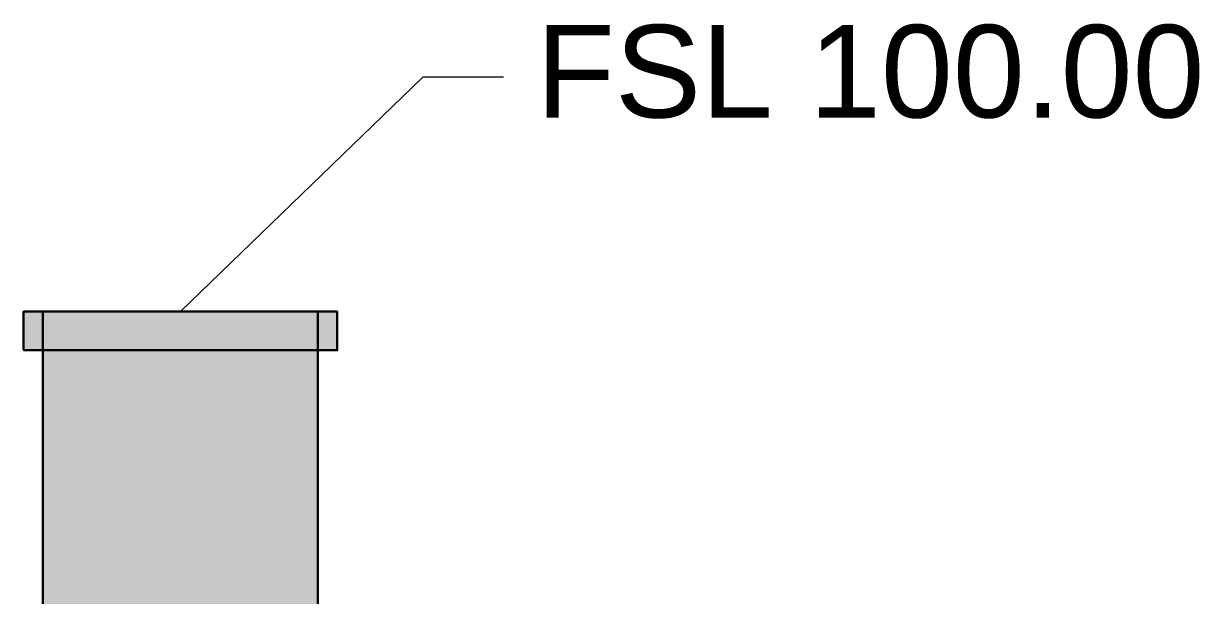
# Model space of a CAD drawing. Header units: millimetres. Extents: x -3624 to 35773, y -5396 to 4924.
# Drawn here: x 17485 to 20052, y 2380 to 3628 of the extents above; entities that cross this region are included whole.
import ezdxf

# ---------------------------------------------------------------- set-up
doc = ezdxf.new("R2010")
doc.units = ezdxf.units.MM
for name, color, linetype in [('ANNOTATIONS', 7, 'Continuous'), ('LEADERS', 7, 'Continuous'), ('MANHOLES', 7, 'Continuous')]:
    doc.layers.add(name, color=color, linetype=linetype)
doc.styles.add('ARIAL', font='arial.ttf')

msp = doc.modelspace()

# ---------------------------------------------------------------- linework, layer by layer
at = {"layer": 'LEADERS', "lineweight": 18}
for p, q in [((18356.7, 3511.5), (17827.5, 3000)), ((18533.1, 3511.5), (18356.7, 3511.5))]:
    msp.add_line(p, q, dxfattribs=at)
at = {"layer": 'MANHOLES', "lineweight": 30}
for points in [[(17485.2, 2915.3), (18169.8, 2915.3), (18169.8, 3000), (17485.2, 3000)], [(17485.2, 2915.3), (18169.8, 2915.3), (18169.8, 3000), (17485.2, 3000)], [(17527.5, 2340), (18127.5, 2340), (18127.5, 3000), (17527.5, 3000)], [(17527.5, 2340), (18127.5, 2340), (18127.5, 3000), (17527.5, 3000)]]:
    msp.add_lwpolyline(points, close=True, dxfattribs=at)
at = {"layer": 'MANHOLES', "true_color": 0x737373}
msp.add_solid([(17485.2, 2915.3), (18169.8, 2915.3), (17485.2, 3000), (18169.8, 3000)], dxfattribs=at)
msp.add_solid([(17485.2, 2915.3), (18169.8, 2915.3), (17485.2, 3000), (18169.8, 3000)], dxfattribs=at)
at = {"layer": 'MANHOLES', "true_color": 0xb8b8b8}
msp.add_solid([(17527.5, 2340), (18127.5, 2340), (17527.5, 3000), (18127.5, 3000)], dxfattribs=at)
msp.add_solid([(17527.5, 2340), (18127.5, 2340), (17527.5, 3000), (18127.5, 3000)], dxfattribs=at)

# ---------------------------------------------------------------- texts
at = {"layer": 'ANNOTATIONS', "style": 'ARIAL'}
msp.add_text('FSL 100.00', height=202.07, dxfattribs=at).set_placement((18603.6, 3423.3))

doc.saveas('drawing.dxf')
